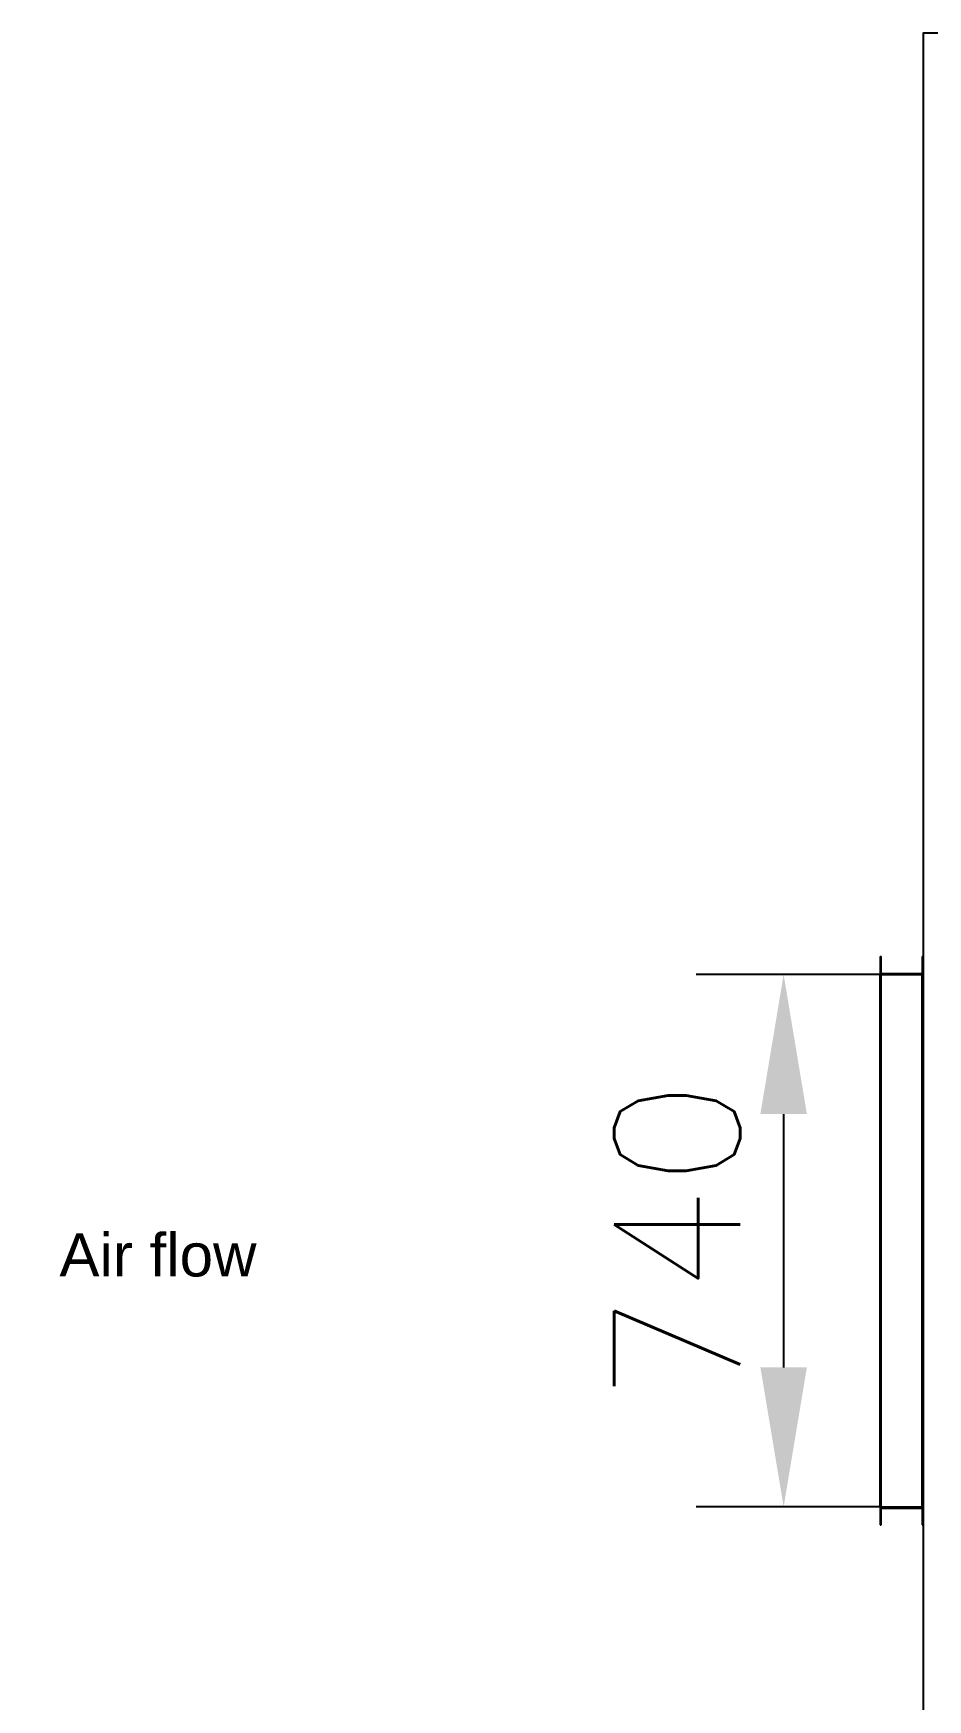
# Model space of a CAD drawing. Header units: millimetres. Extents: x -8864 to 19363, y -6016 to 13777.
# Drawn here: x -1236 to 6, y 1052 to 3368 of the extents above; entities that cross this region are included whole.
import ezdxf

# ---------------------------------------------------------------- set-up
doc = ezdxf.new("R2010")
doc.units = ezdxf.units.MM
for name, color, linetype in [('Dim', 1, 'Continuous'), ('McFlang', 7, 'Continuous'), ('McFrame', 7, 'Continuous')]:
    doc.layers.add(name, color=color, linetype=linetype)
doc.layers.add('OBJECT', color=7, linetype='Continuous', lineweight=25)
doc.styles.add('Arial', font='arial.ttf')
doc.styles.add('ROMANS', font='romans.shx')
doc.dimstyles.new('McDim', dxfattribs={"dimscale": 97, "dimtxt": 1.8, "dimasz": 2, "dimexe": 1.25, "dimexo": 0.625, "dimtad": 1, "dimdec": 1, "dimdsep": 46, "dimtxsty": 'ROMANS', "dimcen": 2.5, "dimadec": 0, "dimazin": 0, "dimtfac": 1, "dimtmove": 0, "dimatfit": 1, "dimfxl": 0, "dimarcsym": 0})

# ---------------------------------------------------------------- blocks, each defined once
blk = doc.blocks.new('Arrow1_EN')
at = {"color": 1}
blk.add_lwpolyline([(0, 0, 0, 0, 0), (350.2, 0, 72, 0, 0), (479.2, 0, 0, 0, 0)], format="xyseb", dxfattribs=at)
at = {"layer": 'OBJECT', "color": 1, "style": 'Arial'}
blk.add_text('Air flow', height=59.76, dxfattribs=at).set_placement((0.2, 20.4))
blk = doc.blocks.new('*D28')
at = {"layer": 'Defpoints', "color": 0}
for p in [(0, 2060), (-194, 1320), (0, 1320)]:
    blk.add_point(p, dxfattribs=at)
at = {"layer": 'Dim', "color": 0, "lineweight": -2}
for p, q in [((-60.6, 2060), (-315.3, 2060)), ((-194, 1866), (-194, 1514)), ((-60.6, 1320), (-315.3, 1320))]:
    blk.add_line(p, q, dxfattribs=at)
at = {"layer": 'Dim', "color": 0}
for points in [[(-226.3, 1866), (-161.7, 1866), (-194, 2060)], [(-226.3, 1514), (-161.7, 1514), (-194, 1320)]]:
    blk.add_solid(points, dxfattribs=at)
at = {"layer": 'Dim', "color": 0, "insert": (-341.9, 1690), "char_height": 174.6, "attachment_point": 5, "rotation": 90, "style": 'ROMANS'}
blk.add_mtext('740', dxfattribs=at)

msp = doc.modelspace()

# ---------------------------------------------------------------- linework, layer by layer
at = {"layer": 'McFlang'}
for p, q in [((-60, 2085), (-58.5, 2085)), ((-60, 2085), (-60, 2060)), ((-58.5, 2061.5), (-58.5, 2085)), ((-1.5, 2085), (0, 2085)), ((-1.5, 2085), (-1.5, 2061.5)), ((0, 2060), (0, 2085)), ((-58.5, 2061.5), (-1.5, 2061.5)), ((-60, 1320), (-60, 2060)), ((-60, 2060), (0, 2060)), ((-60, 2060), (0, 2060)), ((-58.5, 1320), (-58.5, 2060)), ((-1.5, 1320), (-1.5, 2060)), ((0, 1320), (0, 2060)), ((-60, 1320), (0, 1320)), ((-60, 1320), (-60, 1295)), ((-60, 1320), (0, 1320)), ((0, 1295), (0, 1320)), ((-58.5, 1318.5), (-1.5, 1318.5)), ((-58.5, 1295), (-58.5, 1318.5)), ((-1.5, 1318.5), (-1.5, 1295)), ((-60, 1295), (-58.5, 1295)), ((-1.5, 1295), (0, 1295))]:
    msp.add_line(p, q, dxfattribs=at)
at = {"layer": 'McFrame'}
msp.add_lwpolyline([(0, 12), (2187, 12), (2187, 3368), (0, 3368)], close=True, dxfattribs=at)

# ---------------------------------------------------------------- block references
msp.add_blockref('Arrow1_EN', (-1200, 1620))

# ---------------------------------------------------------------- dimensions: what is measured, and where the dimension line sits
at = {"layer": 'Dim'}
dim = msp.add_linear_dim(base=(-194, 1320), p1=(0, 2060), p2=(0, 1320), angle=90, dimstyle='McDim', dxfattribs=at)
dim.commit()
dim.dimension.update_dxf_attribs({"geometry": '*D28', "text_midpoint": (-341.93, 1690)})

doc.saveas('drawing.dxf')
